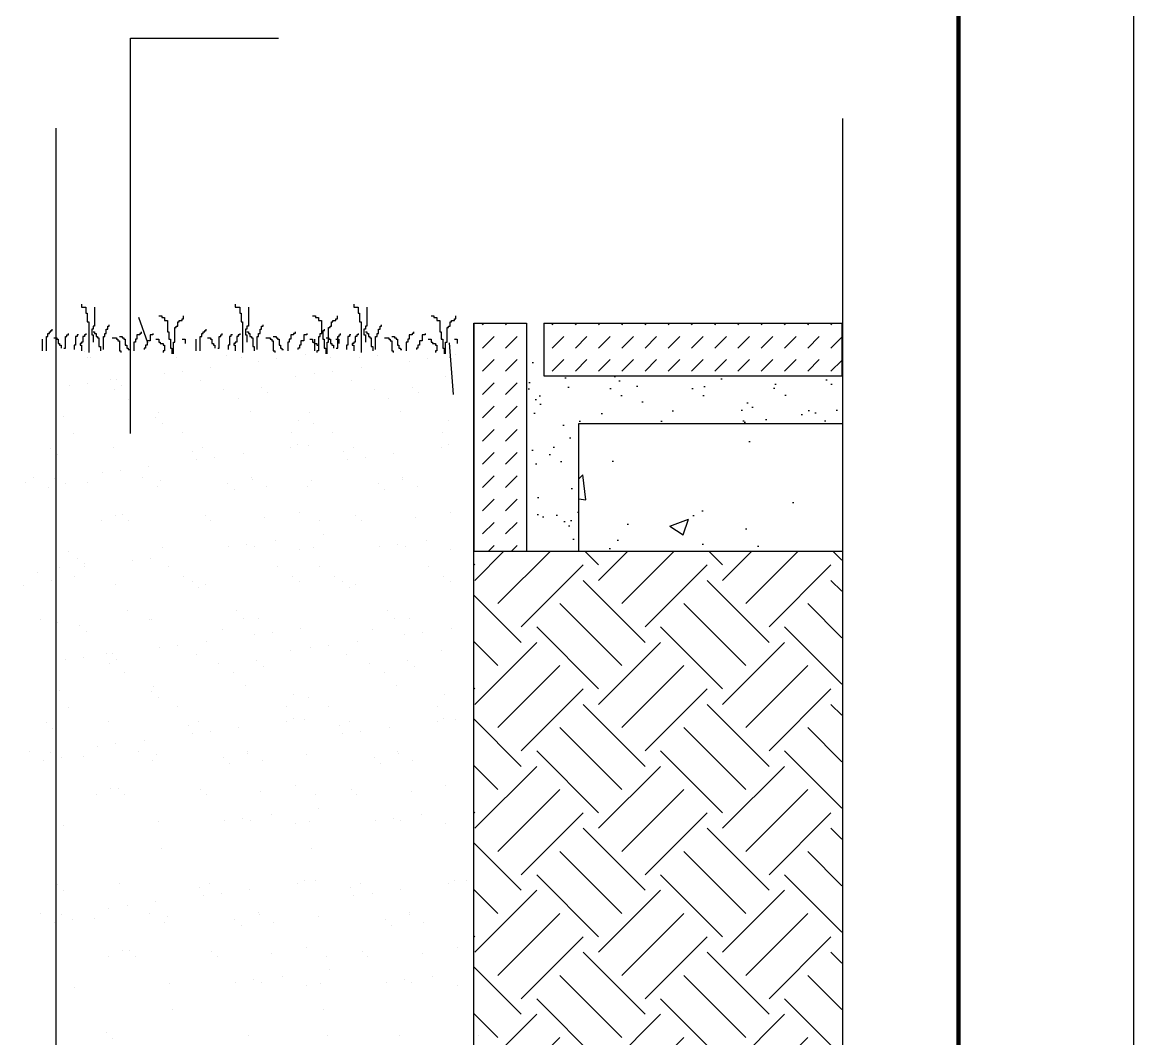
# Model space of a CAD drawing. Extents: x 109 to 4309, y -673 to 2245.
# Drawn here: x 3675 to 4309, y 614 to 1193 of the extents above; entities that cross this region are included whole.
import ezdxf

# ---------------------------------------------------------------- set-up
doc = ezdxf.new("R2010")
doc.units = 0
doc.header["$MEASUREMENT"] = 0
doc.layers.get('0').update_dxf_attribs({"linetype": 'CONTINUOUS'})
for name, color, linetype in [('HATCH', 5, 'CONTINUOUS'), ('LEVEL', 2, 'CONTINUOUS'), ('STAIR', 140, 'CONTINUOUS'), ('TEXT', 41, 'CONTINUOUS'), ('TK', 1, 'CONTINUOUS'), ('TREE', 3, 'CONTINUOUS')]:
    doc.layers.add(name, color=color, linetype=linetype)

msp = doc.modelspace()

# ---------------------------------------------------------------- hatches: boundary and pattern name
at = {"layer": 'STAIR'}
h = msp.add_hatch(dxfattribs=at)
h.set_pattern_fill('DASH', color=256, scale=75, angle=45, style=0)
h.paths.add_polyline_path([(3962.82, 1021.74), (3932.82, 1021.74), (3932.82, 891.74), (3962.82, 891.74)])
h.paths.add_polyline_path([(4142.82, 991.74), (4142.82, 1021.74), (3972.82, 1021.74), (3972.82, 991.74)])
h = msp.add_hatch(dxfattribs=at)
h.set_pattern_fill('AR-SAND', color=256, scale=15, style=0)
h.paths.add_polyline_path([(4142.82, 991.74), (3972.82, 991.74), (3972.82, 1021.74), (3962.82, 1021.74), (3962.82, 891.74), (3962.85, 891.74), (3992.82, 891.74), (3992.82, 964.65), (4142.82, 964.65)])
h = msp.add_hatch(dxfattribs=at)
h.set_pattern_fill('AR-CONC,_O', color=256, scale=15)
h.set_pattern_definition([(50, (0, 0), (107.589, -9.4128), [11.25, -123.75]), (355, (0, 0), (-20.8127, 112.8288), [9, -99]), (100.4514, (8.97, -0.78), (86.7764, 103.416), [9.561, -105.1713]), (46.1842, (0, 30), (160.086, -24.828), [16.875, -185.625]), (96.6356, (13.34, 27.93), (140.1994, 146.1177), [14.3415, -157.757]), (351.184, (0, 30), (140.199, 146.118), [13.5, -148.5]), (21, (15, 22.5), (89.536, -60.3928), [11.25, -123.75]), (326, (15, 22.5), (36.4973, 108.7725), [9, -99]), (71.4514, (22.46, 17.47), (126.0334, 48.3796), [9.561, -105.1713]), (37.5, (0, 0), (1.82398, 49.93408), [0, -97.8, 0, -100.5, 0, -99.375]), (7.5, (0, 0), (39.4604, 59.16176), [0, -57.3, 0, -95.55, 0, -37.875]), (327.5, (-33.45, 0), (80.07337, -3.38323), [0, -37.5, 0, -117, 0, -155.25]), (317.5, (-48.45, 0), (87.4779, 15.0157), [0, -48.75, 0, -77.7, 0, -110.25])])
h.paths.add_polyline_path([(4142.82, 964.65), (3992.82, 964.65), (3992.82, 891.74), (4142.82, 891.74)])
h = msp.add_hatch(dxfattribs=at)
h.set_pattern_fill('EARTH', color=256, scale=200, angle=45, style=0)
h.paths.add_polyline_path([(3932.82, 51.74), (4142.82, 51.74), (4142.82, 891.74), (3932.82, 891.74)])

# ---------------------------------------------------------------- linework, layer by layer
for p, q in [((3932.82, 1021.74), (3932.82, 941.74)), ((3932.85, 891.74), (3962.85, 891.74))]:
    msp.add_line(p, q)
at = {"layer": 'HATCH'}
msp.add_line((3932.82, 1021.74), (3932.82, 891.74), dxfattribs=at)
at = {"layer": 'LEVEL'}
for p, q in [((3932.82, 51.74), (3932.82, 1021.74)), ((3932.82, 1021.74), (3962.82, 1021.74)), ((3962.82, 1021.74), (3962.82, 891.74)), ((3972.82, 1021.74), (4142.82, 1021.74)), ((3972.82, 1021.74), (3972.82, 991.74)), ((4142.82, 1021.74), (4142.82, 991.74)), ((3972.82, 991.74), (4142.82, 991.74)), ((3992.82, 891.74), (3992.82, 964.65)), ((3992.82, 964.65), (4142.82, 964.65)), ((3932.82, 891.74), (4142.82, 891.74))]:
    msp.add_line(p, q, dxfattribs=at)
at = {"layer": 'STAIR', "linetype": 'CONTINUOUS'}
for p, q in [((4143.25, 1138.64), (4143.25, 469.79)), ((3694.26, 1133.06), (3694.26, 464.21))]:
    msp.add_line(p, q, dxfattribs=at)
at = {"layer": 'TEXT'}
for p, q in [((3736.9, 958.9), (3736.9, 1184.34)), ((3736.9, 1184.34), (3821.3, 1184.34))]:
    msp.add_line(p, q, dxfattribs=at)
at = {"layer": 'TK', "linetype": 'CONTINUOUS'}
for p, q in [((4309.4, -672.57), (4309.4, 2245.21)), ((4209.4, -572.57), (4209.4, 2177.43))]:
    msp.add_line(p, q, dxfattribs=at)
at = {"layer": 'TK', "linetype": 'CONTINUOUS', "const_width": 2.5}
msp.add_lwpolyline([(359.4, 2177.43), (359.4, -572.57), (4209.4, -572.57), (4209.4, 2177.43), (359.4, 2177.43)], dxfattribs=at)
at = {"layer": 'TREE', "linetype": 'CONTINUOUS'}
for p, q in [((3708.93, 1032.58), (3708.93, 1030.92)), ((3708.93, 1030.92), (3711.43, 1030.92)), ((3711.43, 1030.92), (3711.43, 1027.6)), ((3711.43, 1027.6), (3712.26, 1027.6)), ((3712.26, 1027.6), (3712.26, 1022.61)), ((3716.42, 1030.92), (3716.42, 1020.12)), ((3796.71, 1032.58), (3796.71, 1030.92)), ((3796.71, 1030.92), (3799.2, 1030.92)), ((3799.2, 1030.92), (3799.2, 1027.6)), ((3799.2, 1027.6), (3800.04, 1027.6)), ((3800.04, 1027.6), (3800.04, 1022.61)), ((3804.2, 1030.92), (3804.2, 1020.12)), ((3864.3, 1032.58), (3864.3, 1030.92)), ((3864.3, 1030.92), (3866.8, 1030.92)), ((3866.8, 1030.92), (3866.8, 1027.6)), ((3866.8, 1027.6), (3867.63, 1027.6)), ((3867.63, 1027.6), (3867.63, 1022.61)), ((3871.79, 1030.92), (3871.79, 1020.12)), ((3712.26, 1022.61), (3713.09, 1022.61)), ((3713.09, 1022.61), (3713.09, 1005.16)), ((3753.03, 1025.93), (3754.69, 1025.93)), ((3754.69, 1025.93), (3754.69, 1025.1)), ((3754.69, 1025.1), (3756.36, 1025.1)), ((3756.36, 1025.1), (3756.36, 1023.44)), ((3756.36, 1023.44), (3758.02, 1023.44)), ((3758.02, 1023.44), (3758.02, 1016.79)), ((3763.85, 1020.12), (3763.85, 1022.61)), ((3763.85, 1022.61), (3764.68, 1022.61)), ((3764.68, 1022.61), (3764.68, 1023.44)), ((3764.68, 1023.44), (3766.34, 1023.44)), ((3766.34, 1023.44), (3766.34, 1024.27)), ((3766.34, 1024.27), (3767.17, 1024.27)), ((3767.17, 1024.27), (3767.17, 1025.93)), ((3800.04, 1022.61), (3800.87, 1022.61)), ((3800.87, 1022.61), (3800.87, 1005.16)), ((3840.81, 1025.93), (3842.47, 1025.93)), ((3842.47, 1025.93), (3842.47, 1025.1)), ((3842.47, 1025.1), (3844.13, 1025.1)), ((3844.13, 1025.1), (3844.13, 1023.44)), ((3844.13, 1023.44), (3845.8, 1023.44)), ((3845.8, 1023.44), (3845.8, 1016.79)), ((3851.62, 1020.12), (3851.62, 1022.61)), ((3851.62, 1022.61), (3852.45, 1022.61)), ((3852.45, 1022.61), (3852.45, 1023.44)), ((3852.45, 1023.44), (3854.12, 1023.44)), ((3854.12, 1023.44), (3854.12, 1024.27)), ((3854.12, 1024.27), (3854.95, 1024.27)), ((3854.95, 1024.27), (3854.95, 1025.93)), ((3867.63, 1022.61), (3868.46, 1022.61)), ((3868.46, 1022.61), (3868.46, 1005.16)), ((3908.4, 1025.93), (3910.07, 1025.93)), ((3910.07, 1025.93), (3910.07, 1025.1)), ((3910.07, 1025.1), (3911.73, 1025.1)), ((3911.73, 1025.1), (3911.73, 1023.44)), ((3911.73, 1023.44), (3913.39, 1023.44)), ((3913.39, 1023.44), (3913.39, 1016.79)), ((3919.22, 1020.12), (3919.22, 1022.61)), ((3919.22, 1022.61), (3920.05, 1022.61)), ((3920.05, 1022.61), (3920.05, 1023.44)), ((3920.05, 1023.44), (3921.71, 1023.44)), ((3921.71, 1023.44), (3921.71, 1024.27)), ((3921.71, 1024.27), (3922.55, 1024.27)), ((3922.55, 1024.27), (3922.55, 1025.93)), ((3689.79, 1014.3), (3689.79, 1015.96)), ((3689.79, 1015.96), (3690.63, 1015.96)), ((3690.63, 1015.96), (3690.63, 1016.79)), ((3690.63, 1016.79), (3691.46, 1016.79)), ((3691.46, 1016.79), (3691.46, 1017.62)), ((3691.46, 1017.62), (3692.29, 1017.62)), ((3692.29, 1017.62), (3692.29, 1018.46)), ((3700.61, 1014.3), (3700.61, 1015.13)), ((3700.61, 1015.13), (3701.44, 1015.13)), ((3701.44, 1015.13), (3701.44, 1015.96)), ((3707.27, 1015.13), (3706.44, 1015.13)), ((3706.44, 1015.13), (3706.44, 1014.3)), ((3711.43, 1015.13), (3710.6, 1015.13)), ((3710.6, 1015.13), (3710.6, 1014.3)), ((3711.43, 1015.96), (3711.43, 1015.13)), ((3715.59, 1018.46), (3714.76, 1018.46)), ((3714.76, 1018.46), (3714.76, 1015.13)), ((3714.76, 1015.13), (3715.59, 1015.13)), ((3716.42, 1020.12), (3715.59, 1020.12)), ((3715.59, 1020.12), (3715.59, 1018.46)), ((3715.59, 1016.79), (3716.42, 1016.79)), ((3715.59, 1015.13), (3715.59, 1010.98)), ((3716.42, 1016.79), (3716.42, 1015.96)), ((3716.42, 1015.96), (3717.25, 1015.96)), ((3717.25, 1015.96), (3717.25, 1014.3)), ((3722.24, 1014.3), (3722.24, 1015.96)), ((3722.24, 1015.96), (3723.08, 1015.96)), ((3723.08, 1015.96), (3723.08, 1018.46)), ((3723.08, 1018.46), (3723.91, 1018.46)), ((3723.91, 1018.46), (3723.91, 1020.12)), ((3723.91, 1020.12), (3724.74, 1020.12)), ((3724.74, 1020.12), (3724.74, 1020.95)), ((3742.21, 1015.13), (3740.55, 1015.13)), ((3740.55, 1015.13), (3740.55, 1012.64)), ((3743.05, 1015.96), (3742.21, 1015.96)), ((3742.21, 1015.96), (3742.21, 1015.13)), ((3743.05, 1016.79), (3743.05, 1015.96)), ((3749.7, 1015.13), (3748.04, 1015.13)), ((3748.04, 1015.13), (3748.04, 1011.81)), ((3749.7, 1015.96), (3749.7, 1015.13)), ((3758.02, 1016.79), (3758.85, 1016.79)), ((3758.85, 1016.79), (3758.85, 1012.64)), ((3762.18, 1010.98), (3762.18, 1019.29)), ((3762.18, 1019.29), (3763.01, 1019.29)), ((3763.01, 1019.29), (3763.01, 1020.12)), ((3763.01, 1020.12), (3763.85, 1020.12)), ((3777.57, 1014.3), (3777.57, 1015.96)), ((3777.57, 1015.96), (3778.4, 1015.96)), ((3778.4, 1015.96), (3778.4, 1016.79)), ((3778.4, 1016.79), (3779.23, 1016.79)), ((3779.23, 1016.79), (3779.23, 1017.62)), ((3779.23, 1017.62), (3780.07, 1017.62)), ((3780.07, 1017.62), (3780.07, 1018.46)), ((3788.39, 1014.3), (3788.39, 1015.13)), ((3788.39, 1015.13), (3789.22, 1015.13)), ((3789.22, 1015.13), (3789.22, 1015.96)), ((3795.04, 1015.13), (3794.21, 1015.13)), ((3794.21, 1015.13), (3794.21, 1014.3)), ((3799.2, 1015.13), (3798.37, 1015.13)), ((3798.37, 1015.13), (3798.37, 1014.3)), ((3799.2, 1015.96), (3799.2, 1015.13)), ((3803.36, 1018.46), (3802.53, 1018.46)), ((3802.53, 1018.46), (3802.53, 1015.13)), ((3802.53, 1015.13), (3803.36, 1015.13)), ((3804.2, 1020.12), (3803.36, 1020.12)), ((3803.36, 1020.12), (3803.36, 1018.46)), ((3803.36, 1016.79), (3804.2, 1016.79)), ((3803.36, 1015.13), (3803.36, 1010.98)), ((3804.2, 1016.79), (3804.2, 1015.96)), ((3804.2, 1015.96), (3805.03, 1015.96)), ((3805.03, 1015.96), (3805.03, 1014.3)), ((3810.02, 1014.3), (3810.02, 1015.96)), ((3810.02, 1015.96), (3810.85, 1015.96)), ((3810.85, 1015.96), (3810.85, 1018.46)), ((3810.85, 1018.46), (3811.68, 1018.46)), ((3811.68, 1018.46), (3811.68, 1020.12)), ((3811.68, 1020.12), (3812.52, 1020.12)), ((3812.52, 1020.12), (3812.52, 1020.95)), ((3829.99, 1015.13), (3828.32, 1015.13)), ((3828.32, 1015.13), (3828.32, 1012.64)), ((3830.82, 1015.96), (3829.99, 1015.96)), ((3829.99, 1015.96), (3829.99, 1015.13)), ((3830.82, 1016.79), (3830.82, 1015.96)), ((3837.48, 1015.13), (3835.81, 1015.13)), ((3835.81, 1015.13), (3835.81, 1011.81)), ((3837.48, 1015.96), (3837.48, 1015.13)), ((3845.17, 1014.3), (3845.17, 1015.96)), ((3845.17, 1015.96), (3846, 1015.96)), ((3845.8, 1016.79), (3846.63, 1016.79)), ((3846, 1015.96), (3846, 1016.79)), ((3846, 1016.79), (3846.83, 1016.79)), ((3846.63, 1016.79), (3846.63, 1012.64)), ((3846.83, 1016.79), (3846.83, 1017.62)), ((3846.83, 1017.62), (3847.66, 1017.62)), ((3847.66, 1017.62), (3847.66, 1018.46)), ((3849.96, 1010.98), (3849.96, 1019.29)), ((3849.96, 1019.29), (3850.79, 1019.29)), ((3850.79, 1019.29), (3850.79, 1020.12)), ((3850.79, 1020.12), (3851.62, 1020.12)), ((3855.98, 1014.3), (3855.98, 1015.13)), ((3855.98, 1015.13), (3856.82, 1015.13)), ((3856.82, 1015.13), (3856.82, 1015.96)), ((3862.64, 1015.13), (3861.81, 1015.13)), ((3861.81, 1015.13), (3861.81, 1014.3)), ((3866.8, 1015.13), (3865.97, 1015.13)), ((3865.97, 1015.13), (3865.97, 1014.3)), ((3866.8, 1015.96), (3866.8, 1015.13)), ((3870.96, 1018.46), (3870.13, 1018.46)), ((3870.13, 1018.46), (3870.13, 1015.13)), ((3870.13, 1015.13), (3870.96, 1015.13)), ((3871.79, 1020.12), (3870.96, 1020.12)), ((3870.96, 1020.12), (3870.96, 1018.46)), ((3870.96, 1016.79), (3871.79, 1016.79)), ((3870.96, 1015.13), (3870.96, 1010.98)), ((3871.79, 1016.79), (3871.79, 1015.96)), ((3871.79, 1015.96), (3872.62, 1015.96)), ((3872.62, 1015.96), (3872.62, 1014.3)), ((3877.62, 1014.3), (3877.62, 1015.96)), ((3877.62, 1015.96), (3878.45, 1015.96)), ((3878.45, 1015.96), (3878.45, 1018.46)), ((3878.45, 1018.46), (3879.28, 1018.46)), ((3879.28, 1018.46), (3879.28, 1020.12)), ((3879.28, 1020.12), (3880.11, 1020.12)), ((3880.11, 1020.12), (3880.11, 1020.95)), ((3897.58, 1015.13), (3895.92, 1015.13)), ((3895.92, 1015.13), (3895.92, 1012.64)), ((3898.42, 1015.96), (3897.58, 1015.96)), ((3897.58, 1015.96), (3897.58, 1015.13)), ((3898.42, 1016.79), (3898.42, 1015.96)), ((3905.07, 1015.13), (3903.41, 1015.13)), ((3903.41, 1015.13), (3903.41, 1011.81)), ((3905.07, 1015.96), (3905.07, 1015.13)), ((3913.39, 1016.79), (3914.23, 1016.79)), ((3914.23, 1016.79), (3914.23, 1012.64)), ((3917.55, 1010.98), (3917.55, 1019.29)), ((3917.55, 1019.29), (3918.39, 1019.29)), ((3918.39, 1019.29), (3918.39, 1020.12)), ((3918.39, 1020.12), (3919.22, 1020.12)), ((3686.47, 1012.64), (3686.47, 1005.99)), ((3688.96, 1005.99), (3688.96, 1014.3)), ((3688.96, 1014.3), (3689.79, 1014.3)), ((3693.12, 1013.47), (3694.79, 1013.47)), ((3694.79, 1013.47), (3694.79, 1012.64)), ((3694.79, 1012.64), (3695.62, 1012.64)), ((3695.62, 1012.64), (3695.62, 1010.15)), ((3695.62, 1010.15), (3696.45, 1010.15)), ((3696.45, 1010.15), (3696.45, 1009.32)), ((3696.45, 1009.32), (3697.28, 1009.32)), ((3697.28, 1009.32), (3697.28, 1007.65)), ((3699.78, 1007.65), (3699.78, 1014.3)), ((3699.78, 1014.3), (3700.61, 1014.3)), ((3705.6, 1009.32), (3704.77, 1009.32)), ((3704.77, 1009.32), (3704.77, 1006.82)), ((3706.44, 1014.3), (3705.6, 1014.3)), ((3705.6, 1014.3), (3705.6, 1009.32)), ((3708.93, 1010.15), (3708.1, 1010.15)), ((3708.1, 1010.15), (3708.1, 1009.32)), ((3708.1, 1009.32), (3708.93, 1009.32)), ((3709.76, 1010.98), (3708.93, 1010.98)), ((3708.93, 1010.98), (3708.93, 1010.15)), ((3708.93, 1009.32), (3708.93, 1005.99)), ((3710.6, 1014.3), (3709.76, 1014.3)), ((3709.76, 1014.3), (3709.76, 1010.98)), ((3717.25, 1014.3), (3718.08, 1014.3)), ((3718.08, 1014.3), (3718.08, 1013.47)), ((3718.08, 1013.47), (3718.92, 1013.47)), ((3718.92, 1013.47), (3718.92, 1008.49)), ((3721.41, 1006.82), (3721.41, 1014.3)), ((3721.41, 1014.3), (3722.24, 1014.3)), ((3726.4, 1013.47), (3728.9, 1013.47)), ((3728.9, 1013.47), (3728.9, 1012.64)), ((3728.9, 1012.64), (3729.73, 1012.64)), ((3729.73, 1012.64), (3729.73, 1011.81)), ((3729.73, 1011.81), (3730.56, 1011.81)), ((3730.56, 1014.3), (3732.23, 1014.3)), ((3730.56, 1011.81), (3730.56, 1005.99)), ((3732.23, 1014.3), (3732.23, 1013.47)), ((3732.23, 1013.47), (3733.06, 1013.47)), ((3733.06, 1013.47), (3733.06, 1012.64)), ((3733.06, 1012.64), (3733.89, 1012.64)), ((3733.89, 1012.64), (3733.89, 1009.32)), ((3733.89, 1009.32), (3734.72, 1009.32)), ((3734.72, 1009.32), (3734.72, 1007.65)), ((3739.72, 1010.98), (3738.89, 1010.98)), ((3738.89, 1010.98), (3738.89, 1005.99)), ((3740.55, 1012.64), (3739.72, 1012.64)), ((3739.72, 1012.64), (3739.72, 1010.98)), ((3746.37, 1009.32), (3745.54, 1009.32)), ((3745.54, 1009.32), (3745.54, 1007.65)), ((3748.04, 1011.81), (3746.37, 1011.81)), ((3746.37, 1011.81), (3746.37, 1009.32)), ((3751.37, 1012.64), (3753.03, 1012.64)), ((3753.03, 1012.64), (3753.03, 1010.98)), ((3753.03, 1010.98), (3753.86, 1010.98)), ((3753.86, 1010.98), (3753.86, 1010.15)), ((3753.86, 1010.15), (3755.53, 1010.15)), ((3755.53, 1010.15), (3755.53, 1009.32)), ((3755.53, 1009.32), (3756.36, 1009.32)), ((3756.36, 1009.32), (3756.36, 1005.99)), ((3758.85, 1012.64), (3759.69, 1012.64)), ((3759.69, 1012.64), (3759.69, 1007.65)), ((3761.35, 1004.33), (3761.35, 1010.98)), ((3761.35, 1010.98), (3762.18, 1010.98)), ((3766.34, 1012.64), (3768.01, 1012.64)), ((3768.01, 1012.64), (3768.01, 1010.15)), ((3774.24, 1012.64), (3774.24, 1005.99)), ((3776.74, 1005.99), (3776.74, 1014.3)), ((3776.74, 1014.3), (3777.57, 1014.3)), ((3780.9, 1013.47), (3782.56, 1013.47)), ((3782.56, 1013.47), (3782.56, 1012.64)), ((3782.56, 1012.64), (3783.39, 1012.64)), ((3783.39, 1012.64), (3783.39, 1010.15)), ((3783.39, 1010.15), (3784.23, 1010.15)), ((3784.23, 1010.15), (3784.23, 1009.32)), ((3784.23, 1009.32), (3785.06, 1009.32)), ((3785.06, 1009.32), (3785.06, 1007.65)), ((3787.55, 1007.65), (3787.55, 1014.3)), ((3787.55, 1014.3), (3788.39, 1014.3)), ((3793.38, 1009.32), (3792.55, 1009.32)), ((3792.55, 1009.32), (3792.55, 1006.82)), ((3794.21, 1014.3), (3793.38, 1014.3)), ((3793.38, 1014.3), (3793.38, 1009.32)), ((3796.71, 1010.15), (3795.87, 1010.15)), ((3795.87, 1010.15), (3795.87, 1009.32)), ((3795.87, 1009.32), (3796.71, 1009.32)), ((3797.54, 1010.98), (3796.71, 1010.98)), ((3796.71, 1010.98), (3796.71, 1010.15)), ((3796.71, 1009.32), (3796.71, 1005.99)), ((3798.37, 1014.3), (3797.54, 1014.3)), ((3797.54, 1014.3), (3797.54, 1010.98)), ((3805.03, 1014.3), (3805.86, 1014.3)), ((3805.86, 1014.3), (3805.86, 1013.47)), ((3805.86, 1013.47), (3806.69, 1013.47)), ((3806.69, 1013.47), (3806.69, 1008.49)), ((3809.19, 1006.82), (3809.19, 1014.3)), ((3809.19, 1014.3), (3810.02, 1014.3)), ((3814.18, 1013.47), (3816.68, 1013.47)), ((3816.68, 1013.47), (3816.68, 1012.64)), ((3816.68, 1012.64), (3817.51, 1012.64)), ((3817.51, 1012.64), (3817.51, 1011.81)), ((3817.51, 1011.81), (3818.34, 1011.81)), ((3818.34, 1014.3), (3820, 1014.3)), ((3818.34, 1011.81), (3818.34, 1005.99)), ((3820, 1014.3), (3820, 1013.47)), ((3820, 1013.47), (3820.84, 1013.47)), ((3820.84, 1013.47), (3820.84, 1012.64)), ((3820.84, 1012.64), (3821.67, 1012.64)), ((3821.67, 1012.64), (3821.67, 1009.32)), ((3821.67, 1009.32), (3822.5, 1009.32)), ((3822.5, 1009.32), (3822.5, 1007.65)), ((3827.49, 1010.98), (3826.66, 1010.98)), ((3826.66, 1010.98), (3826.66, 1005.99)), ((3828.32, 1012.64), (3827.49, 1012.64)), ((3827.49, 1012.64), (3827.49, 1010.98)), ((3834.15, 1009.32), (3833.32, 1009.32)), ((3833.32, 1009.32), (3833.32, 1007.65)), ((3835.81, 1011.81), (3834.15, 1011.81)), ((3834.15, 1011.81), (3834.15, 1009.32)), ((3839.14, 1012.64), (3840.81, 1012.64)), ((3840.81, 1012.64), (3840.81, 1010.98)), ((3840.81, 1010.98), (3841.64, 1010.98)), ((3841.64, 1010.98), (3841.64, 1010.15)), ((3841.64, 1010.15), (3843.3, 1010.15)), ((3841.84, 1012.64), (3841.84, 1005.99)), ((3843.3, 1010.15), (3843.3, 1009.32)), ((3843.3, 1009.32), (3844.13, 1009.32)), ((3844.13, 1009.32), (3844.13, 1005.99)), ((3844.33, 1005.99), (3844.33, 1014.3)), ((3844.33, 1014.3), (3845.17, 1014.3)), ((3846.63, 1012.64), (3847.46, 1012.64)), ((3847.46, 1012.64), (3847.46, 1007.65)), ((3848.49, 1013.47), (3850.16, 1013.47)), ((3849.13, 1004.33), (3849.13, 1010.98)), ((3849.13, 1010.98), (3849.96, 1010.98)), ((3850.16, 1013.47), (3850.16, 1012.64)), ((3850.16, 1012.64), (3850.99, 1012.64)), ((3850.99, 1012.64), (3850.99, 1010.15)), ((3850.99, 1010.15), (3851.82, 1010.15)), ((3851.82, 1010.15), (3851.82, 1009.32)), ((3851.82, 1009.32), (3852.65, 1009.32)), ((3852.65, 1009.32), (3852.65, 1007.65)), ((3854.12, 1012.64), (3855.78, 1012.64)), ((3855.15, 1007.65), (3855.15, 1014.3)), ((3855.15, 1014.3), (3855.98, 1014.3)), ((3855.78, 1012.64), (3855.78, 1010.15)), ((3860.98, 1009.32), (3860.14, 1009.32)), ((3860.14, 1009.32), (3860.14, 1006.82)), ((3861.81, 1014.3), (3860.98, 1014.3)), ((3860.98, 1014.3), (3860.98, 1009.32)), ((3864.3, 1010.15), (3863.47, 1010.15)), ((3863.47, 1010.15), (3863.47, 1009.32)), ((3863.47, 1009.32), (3864.3, 1009.32)), ((3865.14, 1010.98), (3864.3, 1010.98)), ((3864.3, 1010.98), (3864.3, 1010.15)), ((3864.3, 1009.32), (3864.3, 1005.99)), ((3865.97, 1014.3), (3865.14, 1014.3)), ((3865.14, 1014.3), (3865.14, 1010.98)), ((3872.62, 1014.3), (3873.46, 1014.3)), ((3873.46, 1014.3), (3873.46, 1013.47)), ((3873.46, 1013.47), (3874.29, 1013.47)), ((3874.29, 1013.47), (3874.29, 1008.49)), ((3876.78, 1006.82), (3876.78, 1014.3)), ((3876.78, 1014.3), (3877.62, 1014.3)), ((3881.78, 1013.47), (3884.27, 1013.47)), ((3884.27, 1013.47), (3884.27, 1012.64)), ((3884.27, 1012.64), (3885.1, 1012.64)), ((3885.1, 1012.64), (3885.1, 1011.81)), ((3885.1, 1011.81), (3885.94, 1011.81)), ((3885.94, 1014.3), (3887.6, 1014.3)), ((3885.94, 1011.81), (3885.94, 1005.99)), ((3887.6, 1014.3), (3887.6, 1013.47)), ((3887.6, 1013.47), (3888.43, 1013.47)), ((3888.43, 1013.47), (3888.43, 1012.64)), ((3888.43, 1012.64), (3889.26, 1012.64)), ((3889.26, 1012.64), (3889.26, 1009.32)), ((3889.26, 1009.32), (3890.1, 1009.32)), ((3890.1, 1009.32), (3890.1, 1007.65)), ((3895.09, 1010.98), (3894.26, 1010.98)), ((3894.26, 1010.98), (3894.26, 1005.99)), ((3895.92, 1012.64), (3895.09, 1012.64)), ((3895.09, 1012.64), (3895.09, 1010.98)), ((3901.75, 1009.32), (3900.91, 1009.32)), ((3900.91, 1009.32), (3900.91, 1007.65)), ((3903.41, 1011.81), (3901.75, 1011.81)), ((3901.75, 1011.81), (3901.75, 1009.32)), ((3906.74, 1012.64), (3908.4, 1012.64)), ((3908.4, 1012.64), (3908.4, 1010.98)), ((3908.4, 1010.98), (3909.23, 1010.98)), ((3909.23, 1010.98), (3909.23, 1010.15)), ((3909.23, 1010.15), (3910.9, 1010.15)), ((3910.9, 1010.15), (3910.9, 1009.32)), ((3910.9, 1009.32), (3911.73, 1009.32)), ((3911.73, 1009.32), (3911.73, 1005.99)), ((3914.23, 1012.64), (3915.06, 1012.64)), ((3915.06, 1012.64), (3915.06, 1007.65)), ((3916.72, 1004.33), (3916.72, 1010.98)), ((3916.72, 1010.98), (3917.55, 1010.98)), ((3921.71, 1012.64), (3923.38, 1012.64)), ((3923.38, 1012.64), (3923.38, 1010.15)), ((3698.95, 1007.65), (3699.78, 1007.65)), ((3710.45, 1005.4), (3710.45, 1005.4)), ((3712.25, 1002.25), (3712.25, 1002.25)), ((3718.92, 1008.49), (3719.75, 1008.49)), ((3719.75, 1008.49), (3719.75, 1005.99)), ((3730.56, 1005.99), (3731.4, 1005.99)), ((3731.4, 1005.99), (3731.4, 1005.16)), ((3734.72, 1007.65), (3735.56, 1007.65)), ((3735.56, 1007.65), (3735.56, 1006.82)), ((3735.56, 1006.82), (3736.39, 1006.82)), ((3745.54, 1007.65), (3744.71, 1007.65)), ((3744.71, 1007.65), (3744.71, 1006.82)), ((3756.36, 1005.99), (3755.53, 1005.99)), ((3755.53, 1005.99), (3755.53, 1005.16)), ((3759.69, 1007.65), (3760.52, 1007.65)), ((3760.52, 1007.65), (3760.52, 1004.33)), ((3786.72, 1007.65), (3787.55, 1007.65)), ((3791.66, 1003.63), (3791.66, 1003.63)), ((3800.03, 1002.25), (3800.03, 1002.25)), ((3806.69, 1008.49), (3807.52, 1008.49)), ((3807.52, 1008.49), (3807.52, 1005.99)), ((3818.34, 1005.99), (3819.17, 1005.99)), ((3819.17, 1005.99), (3819.17, 1005.16)), ((3822.5, 1007.65), (3823.33, 1007.65)), ((3823.33, 1007.65), (3823.33, 1006.82)), ((3823.33, 1006.82), (3824.16, 1006.82)), ((3833.32, 1007.65), (3832.48, 1007.65)), ((3832.48, 1007.65), (3832.48, 1006.82)), ((3836.55, 1003.73), (3836.55, 1003.73)), ((3844.13, 1005.99), (3843.3, 1005.99)), ((3843.3, 1005.99), (3843.3, 1005.16)), ((3847.46, 1007.65), (3848.29, 1007.65)), ((3848.29, 1007.65), (3848.29, 1004.33)), ((3854.32, 1007.65), (3855.15, 1007.65)), ((3867.63, 1002.25), (3867.63, 1002.25)), ((3874.29, 1008.49), (3875.12, 1008.49)), ((3875.12, 1008.49), (3875.12, 1005.99)), ((3877.64, 1003.63), (3877.64, 1003.63)), ((3885.94, 1005.99), (3886.77, 1005.99)), ((3886.77, 1005.99), (3886.77, 1005.16)), ((3890.1, 1007.65), (3890.93, 1007.65)), ((3890.93, 1007.65), (3890.93, 1006.82)), ((3890.93, 1006.82), (3891.76, 1006.82)), ((3900.91, 1007.65), (3900.08, 1007.65)), ((3900.08, 1007.65), (3900.08, 1006.82)), ((3911.73, 1005.99), (3910.9, 1005.99)), ((3910.9, 1005.99), (3910.9, 1005.16)), ((3915.06, 1007.65), (3915.89, 1007.65)), ((3915.89, 1007.65), (3915.89, 1004.33)), ((3922.53, 1003.73), (3922.53, 1003.73)), ((3714.14, 1002.02), (3714.14, 1002.02)), ((3763.42, 1002.01), (3763.42, 1002.01)), ((3782.71, 996.64), (3782.71, 996.64)), ((3809.88, 1000.22), (3809.88, 1000.22)), ((3820.29, 1001.59), (3820.29, 1001.59)), ((3851.19, 1002.01), (3851.19, 1002.01)), ((3868.69, 996.64), (3868.69, 996.64)), ((3895.86, 1000.22), (3895.86, 1000.22)), ((3906.27, 1001.59), (3906.27, 1001.59)), ((3918.79, 1002.01), (3918.79, 1002.01)), ((3728.88, 989.56), (3728.88, 989.56)), ((3756.04, 993.13), (3756.04, 993.13)), ((3766.45, 994.5), (3766.45, 994.5)), ((3830.91, 991.15), (3830.91, 991.15)), ((3842.02, 993.13), (3842.02, 993.13)), ((3852.43, 994.5), (3852.43, 994.5)), ((3916.89, 991.15), (3916.89, 991.15)), ((3702.21, 986.05), (3702.21, 986.05)), ((3712.62, 987.42), (3712.62, 987.42)), ((3725.74, 989.45), (3725.74, 989.45)), ((3727.6, 983.92), (3727.6, 983.92)), ((3731.54, 986.08), (3731.54, 986.08)), ((3776.9, 989.21), (3776.9, 989.21)), ((3789.88, 984.03), (3789.88, 984.03)), ((3811.56, 985.39), (3811.56, 985.39)), ((3862.88, 989.21), (3862.88, 989.21)), ((3875.86, 984.03), (3875.86, 984.03)), ((3897.54, 985.39), (3897.54, 985.39)), ((3736.03, 978.55), (3736.03, 978.55)), ((3798.31, 978.66), (3798.31, 978.66)), ((3815.25, 982.01), (3815.25, 982.01)), ((3884.29, 978.66), (3884.29, 978.66)), ((3901.23, 982.01), (3901.23, 982.01)), ((3752.78, 970.7), (3752.78, 970.7)), ((3805.13, 971.37), (3805.13, 971.37)), ((3838.76, 970.7), (3838.76, 970.7)), ((3891.11, 971.37), (3891.11, 971.37)), ((3698.76, 968.75), (3698.76, 968.75)), ((3751.44, 967.84), (3751.44, 967.84)), ((3755.13, 964.46), (3755.13, 964.46)), ((3832.65, 966.07), (3832.65, 966.07)), ((3841.11, 964.46), (3841.11, 964.46)), ((3918.63, 966.07), (3918.63, 966.07)), ((3704.11, 959.09), (3704.11, 959.09)), ((3766.39, 959.2), (3766.39, 959.2)), ((3828.68, 959.32), (3828.68, 959.32)), ((3852.37, 959.2), (3852.37, 959.2)), ((3914.66, 959.32), (3914.66, 959.32)), ((3832.17, 952.62), (3832.17, 952.62)), ((3838.73, 952.24), (3838.73, 952.24)), ((3918.15, 952.62), (3918.15, 952.62)), ((3691.32, 950.28), (3691.32, 950.28)), ((3695.01, 946.9), (3695.01, 946.9)), ((3726.99, 950.92), (3726.99, 950.92)), ((3772.53, 948.51), (3772.53, 948.51)), ((3778.16, 950.67), (3778.16, 950.67)), ((3784.89, 945.15), (3784.89, 945.15)), ((3801.15, 947.29), (3801.15, 947.29)), ((3828.32, 950.87), (3828.32, 950.87)), ((3858.51, 948.51), (3858.51, 948.51)), ((3864.14, 950.67), (3864.14, 950.67)), ((3870.87, 945.15), (3870.87, 945.15)), ((3887.13, 947.29), (3887.13, 947.29)), ((3914.3, 950.87), (3914.3, 950.87)), ((3747.32, 940.2), (3747.32, 940.2)), ((3774.48, 943.78), (3774.48, 943.78)), ((3860.46, 943.78), (3860.46, 943.78)), ((3681.47, 933.72), (3681.47, 933.72)), ((3693.48, 933.11), (3693.48, 933.11)), ((3720.65, 936.69), (3720.65, 936.69)), ((3731.06, 938.06), (3731.06, 938.06)), ((3743.75, 933.84), (3743.75, 933.84)), ((3806.03, 933.95), (3806.03, 933.95)), ((3806.39, 932.83), (3806.39, 932.83)), ((3892.01, 933.95), (3892.01, 933.95)), ((3892.37, 932.83), (3892.37, 932.83)), ((3677.22, 930.97), (3677.22, 930.97)), ((3689.9, 928.35), (3689.9, 928.35)), ((3700.02, 930.22), (3700.02, 930.22)), ((3712.41, 930.96), (3712.41, 930.96)), ((3752.18, 928.46), (3752.18, 928.46)), ((3754.04, 932.16), (3754.04, 932.16)), ((3792.43, 930.27), (3792.43, 930.27)), ((3796.12, 926.9), (3796.12, 926.9)), ((3814.47, 928.58), (3814.47, 928.58)), ((3838.16, 928.46), (3838.16, 928.46)), ((3840.02, 932.16), (3840.02, 932.16)), ((3878.41, 930.27), (3878.41, 930.27)), ((3882.1, 926.9), (3882.1, 926.9)), ((3900.45, 928.58), (3900.45, 928.58)), ((3833.43, 914.08), (3833.43, 914.08)), ((3919.41, 914.08), (3919.41, 914.08)), ((3720.26, 909.01), (3720.26, 909.01)), ((3728.25, 912.38), (3728.25, 912.38)), ((3732.31, 912.72), (3732.31, 912.72)), ((3736, 909.34), (3736, 909.34)), ((3779.42, 912.13), (3779.42, 912.13)), ((3782.55, 909.12), (3782.55, 909.12)), ((3813.52, 910.95), (3813.52, 910.95)), ((3844.83, 909.23), (3844.83, 909.23)), ((3865.4, 912.13), (3865.4, 912.13)), ((3868.52, 909.12), (3868.52, 909.12)), ((3899.5, 910.95), (3899.5, 910.95)), ((3846.76, 901.51), (3846.76, 901.51)), ((3792.92, 894.42), (3792.92, 894.42)), ((3803.33, 895.79), (3803.33, 895.79)), ((3819.59, 897.93), (3819.59, 897.93)), ((3878.9, 894.42), (3878.9, 894.42)), ((3889.31, 895.79), (3889.31, 895.79)), ((3905.57, 897.93), (3905.57, 897.93)), ((3701.28, 891.68), (3701.28, 891.68)), ((3755.3, 893.63), (3755.3, 893.63)), ((3807.65, 894.3), (3807.65, 894.3)), ((3833.43, 892.71), (3833.43, 892.71)), ((3841.28, 893.63), (3841.28, 893.63)), ((3893.63, 894.3), (3893.63, 894.3)), ((3919.41, 892.71), (3919.41, 892.71)), ((3696.37, 882.71), (3696.37, 882.71)), ((3706.85, 887.43), (3706.85, 887.43)), ((3710.67, 882.83), (3710.67, 882.83)), ((3710.92, 884.48), (3710.92, 884.48)), ((3737.84, 886.41), (3737.84, 886.41)), ((3748.25, 887.78), (3748.25, 887.78)), ((3758.65, 882.83), (3758.65, 882.83)), ((3820.94, 882.94), (3820.94, 882.94)), ((3844.63, 882.83), (3844.63, 882.83)), ((3906.92, 882.94), (3906.92, 882.94)), ((3684, 879.32), (3684, 879.32)), ((3694.41, 880.69), (3694.41, 880.69)), ((3704.8, 877.34), (3704.8, 877.34)), ((3767.09, 877.45), (3767.09, 877.45)), ((3829.37, 877.57), (3829.37, 877.57)), ((3853.07, 877.45), (3853.07, 877.45)), ((3915.35, 877.57), (3915.35, 877.57)), ((3675.91, 872.25), (3675.91, 872.25)), ((3692.03, 874.92), (3692.03, 874.92)), ((3728.27, 872.91), (3728.27, 872.91)), ((3772.06, 874.23), (3772.06, 874.23)), ((3775.74, 870.85), (3775.74, 870.85)), ((3779.43, 872.67), (3779.43, 872.67)), ((3833.45, 874.61), (3833.45, 874.61)), ((3858.04, 874.23), (3858.04, 874.23)), ((3861.72, 870.85), (3861.72, 870.85)), ((3865.41, 872.67), (3865.41, 872.67)), ((3919.42, 874.61), (3919.42, 874.61)), ((3735.17, 858), (3735.17, 858)), ((3797.45, 858.11), (3797.45, 858.11)), ((3883.43, 858.11), (3883.43, 858.11)), ((3685.47, 852.9), (3685.47, 852.9)), ((3695.02, 851.02), (3695.02, 851.02)), ((3747.76, 853.01), (3747.76, 853.01)), ((3749.04, 852.96), (3749.04, 852.96)), ((3801.39, 853.63), (3801.39, 853.63)), ((3810.04, 853.12), (3810.04, 853.12)), ((3887.37, 853.63), (3887.37, 853.63)), ((3896.02, 853.12), (3896.02, 853.12)), ((3707.97, 849.12), (3707.97, 849.12)), ((3711.65, 845.75), (3711.65, 845.75)), ((3789.18, 847.36), (3789.18, 847.36)), ((3807.4, 843.95), (3807.4, 843.95)), ((3817.81, 845.32), (3817.81, 845.32)), ((3834.07, 847.46), (3834.07, 847.46)), ((3875.15, 847.36), (3875.15, 847.36)), ((3893.38, 843.95), (3893.38, 843.95)), ((3903.79, 845.32), (3903.79, 845.32)), ((3920.05, 847.46), (3920.05, 847.46)), ((3763.97, 838.23), (3763.97, 838.23)), ((3780.23, 840.37), (3780.23, 840.37)), ((3849.95, 838.23), (3849.95, 838.23)), ((3866.21, 840.37), (3866.21, 840.37)), ((3710.14, 831.14), (3710.14, 831.14)), ((3723.25, 833.18), (3723.25, 833.18)), ((3726.4, 833.28), (3726.4, 833.28)), ((3753.56, 836.86), (3753.56, 836.86)), ((3774.41, 832.93), (3774.41, 832.93)), ((3828.43, 834.88), (3828.43, 834.88)), ((3839.54, 836.86), (3839.54, 836.86)), ((3860.39, 832.93), (3860.39, 832.93)), ((3914.41, 834.88), (3914.41, 834.88)), ((3699.73, 829.77), (3699.73, 829.77)), ((3725.11, 827.64), (3725.11, 827.64)), ((3729.05, 829.8), (3729.05, 829.8)), ((3787.4, 827.76), (3787.4, 827.76)), ((3809.08, 829.12), (3809.08, 829.12)), ((3812.77, 825.74), (3812.77, 825.74)), ((3873.38, 827.76), (3873.38, 827.76)), ((3895.06, 829.12), (3895.06, 829.12)), ((3898.75, 825.74), (3898.75, 825.74)), ((3733.55, 822.27), (3733.55, 822.27)), ((3795.83, 822.38), (3795.83, 822.38)), ((3881.81, 822.38), (3881.81, 822.38)), ((3696.28, 812.48), (3696.28, 812.48)), ((3750.3, 814.43), (3750.3, 814.43)), ((3802.65, 815.09), (3802.65, 815.09)), ((3888.63, 815.09), (3888.63, 815.09)), ((3748.96, 811.56), (3748.96, 811.56)), ((3752.65, 808.18), (3752.65, 808.18)), ((3830.17, 809.79), (3830.17, 809.79)), ((3838.62, 808.18), (3838.62, 808.18)), ((3916.15, 809.79), (3916.15, 809.79)), ((3701.63, 802.82), (3701.63, 802.82)), ((3763.91, 802.93), (3763.91, 802.93)), ((3826.19, 803.04), (3826.19, 803.04)), ((3849.89, 802.93), (3849.89, 802.93)), ((3912.17, 803.04), (3912.17, 803.04)), ((3688.84, 794.01), (3688.84, 794.01)), ((3724.51, 794.64), (3724.51, 794.64)), ((3775.67, 794.4), (3775.67, 794.4)), ((3825.84, 794.59), (3825.84, 794.59)), ((3829.69, 796.34), (3829.69, 796.34)), ((3836.25, 795.96), (3836.25, 795.96)), ((3861.65, 794.4), (3861.65, 794.4)), ((3911.82, 794.59), (3911.82, 794.59)), ((3915.67, 796.34), (3915.67, 796.34)), ((3922.23, 795.96), (3922.23, 795.96)), ((3692.52, 790.63), (3692.52, 790.63)), ((3770.05, 792.24), (3770.05, 792.24)), ((3772, 787.5), (3772, 787.5)), ((3782.41, 788.87), (3782.41, 788.87)), ((3798.67, 791.01), (3798.67, 791.01)), ((3856.02, 792.24), (3856.02, 792.24)), ((3857.98, 787.5), (3857.98, 787.5)), ((3868.39, 788.87), (3868.39, 788.87)), ((3884.65, 791.01), (3884.65, 791.01)), ((3718.17, 780.42), (3718.17, 780.42)), ((3728.58, 781.79), (3728.58, 781.79)), ((3744.84, 783.93), (3744.84, 783.93)), ((3678.98, 777.45), (3678.98, 777.45)), ((3691, 776.84), (3691, 776.84)), ((3697.54, 773.94), (3697.54, 773.94)), ((3709.92, 774.69), (3709.92, 774.69)), ((3741.27, 777.56), (3741.27, 777.56)), ((3751.56, 775.89), (3751.56, 775.89)), ((3789.95, 774), (3789.95, 774)), ((3803.55, 777.68), (3803.55, 777.68)), ((3803.91, 776.56), (3803.91, 776.56)), ((3837.54, 775.89), (3837.54, 775.89)), ((3875.93, 774), (3875.93, 774)), ((3889.53, 777.68), (3889.53, 777.68)), ((3889.89, 776.56), (3889.89, 776.56)), ((3687.42, 772.08), (3687.42, 772.08)), ((3749.7, 772.19), (3749.7, 772.19)), ((3793.64, 770.62), (3793.64, 770.62)), ((3811.98, 772.3), (3811.98, 772.3)), ((3879.62, 770.62), (3879.62, 770.62)), ((3897.96, 772.3), (3897.96, 772.3)), ((3725.77, 756.1), (3725.77, 756.1)), ((3729.83, 756.45), (3729.83, 756.45)), ((3776.93, 755.86), (3776.93, 755.86)), ((3830.95, 757.81), (3830.95, 757.81)), ((3862.91, 755.86), (3862.91, 755.86)), ((3916.93, 757.81), (3916.93, 757.81)), ((3717.78, 752.73), (3717.78, 752.73)), ((3733.52, 753.07), (3733.52, 753.07)), ((3780.06, 752.85), (3780.06, 752.85)), ((3811.04, 754.68), (3811.04, 754.68)), ((3842.35, 752.96), (3842.35, 752.96)), ((3866.04, 752.85), (3866.04, 752.85)), ((3897.02, 754.68), (3897.02, 754.68)), ((3844.28, 745.24), (3844.28, 745.24)), ((3752.82, 737.35), (3752.82, 737.35)), ((3790.44, 738.15), (3790.44, 738.15)), ((3800.85, 739.52), (3800.85, 739.52)), ((3805.17, 738.02), (3805.17, 738.02)), ((3817.11, 741.66), (3817.11, 741.66)), ((3830.94, 736.44), (3830.94, 736.44)), ((3838.8, 737.35), (3838.8, 737.35)), ((3876.42, 738.15), (3876.42, 738.15)), ((3886.83, 739.52), (3886.83, 739.52)), ((3891.15, 738.02), (3891.15, 738.02)), ((3903.09, 741.66), (3903.09, 741.66)), ((3916.92, 736.44), (3916.92, 736.44)), ((3698.8, 735.41), (3698.8, 735.41)), ((3754.46, 722.33), (3754.46, 722.33)), ((3840.44, 722.33), (3840.44, 722.33)), ((3836.06, 704.07), (3836.06, 704.07)), ((3922.04, 704.07), (3922.04, 704.07)), ((3695.21, 701.74), (3695.21, 701.74)), ((3698.89, 698.36), (3698.89, 698.36)), ((3730.88, 702.37), (3730.88, 702.37)), ((3776.41, 699.97), (3776.41, 699.97)), ((3782.04, 702.12), (3782.04, 702.12)), ((3805.04, 698.74), (3805.04, 698.74)), ((3832.21, 702.32), (3832.21, 702.32)), ((3842.62, 703.69), (3842.62, 703.69)), ((3862.39, 699.97), (3862.39, 699.97)), ((3868.02, 702.12), (3868.02, 702.12)), ((3891.02, 698.74), (3891.02, 698.74)), ((3918.18, 702.32), (3918.18, 702.32)), ((3928.6, 703.69), (3928.6, 703.69)), ((3751.2, 691.66), (3751.2, 691.66)), ((3778.37, 695.23), (3778.37, 695.23)), ((3788.78, 696.6), (3788.78, 696.6)), ((3864.35, 695.23), (3864.35, 695.23)), ((3874.76, 696.6), (3874.76, 696.6)), ((3685.35, 685.18), (3685.35, 685.18)), ((3724.53, 688.14), (3724.53, 688.14)), ((3734.94, 689.51), (3734.94, 689.51)), ((3747.64, 685.29), (3747.64, 685.29)), ((3809.92, 685.4), (3809.92, 685.4)), ((3895.9, 685.4), (3895.9, 685.4)), ((3693.79, 679.8), (3693.79, 679.8)), ((3697.37, 684.57), (3697.37, 684.57)), ((3703.91, 681.67), (3703.91, 681.67)), ((3716.29, 682.41), (3716.29, 682.41)), ((3756.07, 679.92), (3756.07, 679.92)), ((3757.93, 683.62), (3757.93, 683.62)), ((3796.32, 681.73), (3796.32, 681.73)), ((3810.28, 684.29), (3810.28, 684.29)), ((3818.35, 680.03), (3818.35, 680.03)), ((3843.9, 683.62), (3843.9, 683.62)), ((3882.3, 681.73), (3882.3, 681.73)), ((3896.26, 684.29), (3896.26, 684.29)), ((3904.33, 680.03), (3904.33, 680.03)), ((3800.01, 678.35), (3800.01, 678.35)), ((3885.99, 678.35), (3885.99, 678.35)), ((3724.15, 660.46), (3724.15, 660.46)), ((3732.14, 663.83), (3732.14, 663.83)), ((3736.2, 664.17), (3736.2, 664.17)), ((3739.88, 660.8), (3739.88, 660.8)), ((3783.3, 663.59), (3783.3, 663.59)), ((3786.43, 660.57), (3786.43, 660.57)), ((3817.41, 662.41), (3817.41, 662.41)), ((3837.32, 665.53), (3837.32, 665.53)), ((3848.71, 660.69), (3848.71, 660.69)), ((3869.28, 663.59), (3869.28, 663.59)), ((3872.41, 660.57), (3872.41, 660.57)), ((3903.39, 662.41), (3903.39, 662.41)), ((3923.3, 665.53), (3923.3, 665.53)), ((3807.22, 647.25), (3807.22, 647.25)), ((3823.48, 649.39), (3823.48, 649.39)), ((3850.65, 652.96), (3850.65, 652.96)), ((3893.2, 647.25), (3893.2, 647.25)), ((3909.46, 649.39), (3909.46, 649.39)), ((3705.17, 643.13), (3705.17, 643.13)), ((3759.18, 645.08), (3759.18, 645.08)), ((3796.81, 645.88), (3796.81, 645.88)), ((3811.54, 645.75), (3811.54, 645.75)), ((3837.31, 644.16), (3837.31, 644.16)), ((3845.16, 645.08), (3845.16, 645.08)), ((3882.79, 645.88), (3882.79, 645.88)), ((3897.52, 645.75), (3897.52, 645.75)), ((3923.29, 644.16), (3923.29, 644.16)), ((3760.83, 630.06), (3760.83, 630.06)), ((3846.8, 630.06), (3846.8, 630.06)), ((3723.19, 617.22), (3723.19, 617.22)), ((3804.4, 615.45), (3804.4, 615.45)), ((3849.29, 615.55), (3849.29, 615.55)), ((3890.37, 615.45), (3890.37, 615.45)), ((3935.27, 615.55), (3935.27, 615.55)), ((3726.87, 613.84), (3726.87, 613.84))]:
    msp.add_line(p, q, dxfattribs=at)
at = {"layer": 'TREE'}
for p, q in [((3741.38, 1025.34), (3746.68, 1010.87)), ((3918.79, 1010.61), (3920.93, 981.05))]:
    msp.add_line(p, q, dxfattribs=at)

doc.saveas('drawing.dxf')
